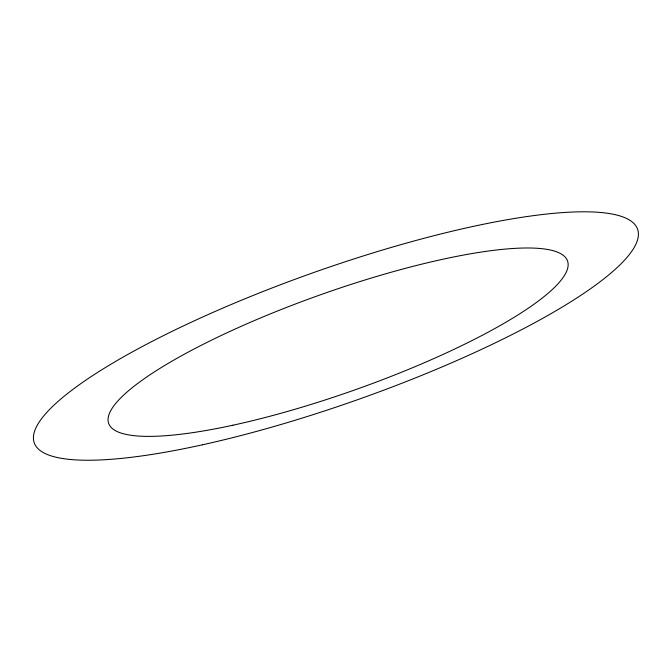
<?xml version="1.0" encoding="UTF-8"?>
<svg xmlns="http://www.w3.org/2000/svg" width="672" height="672" viewBox="0 0 672 672"><rect width="100%" height="100%" fill="white"/><g stroke="black" fill="none" stroke-linecap="round" stroke-linejoin="round"><path stroke-width="1.01" d="M232.907 425.216A243.373 50.568 -19.5 0 0 567.874 262.156A243.373 50.568 -19.5 0 0 213.553 339.175A243.373 50.568 -19.5 0 0 232.907 425.216M202.448 444.797A319.998 67.25 -19.5 0 0 637.736 229.69A319.998 67.25 -19.5 0 0 167.597 333.564A319.998 67.25 -19.5 0 0 202.448 444.797"/></g></svg>
